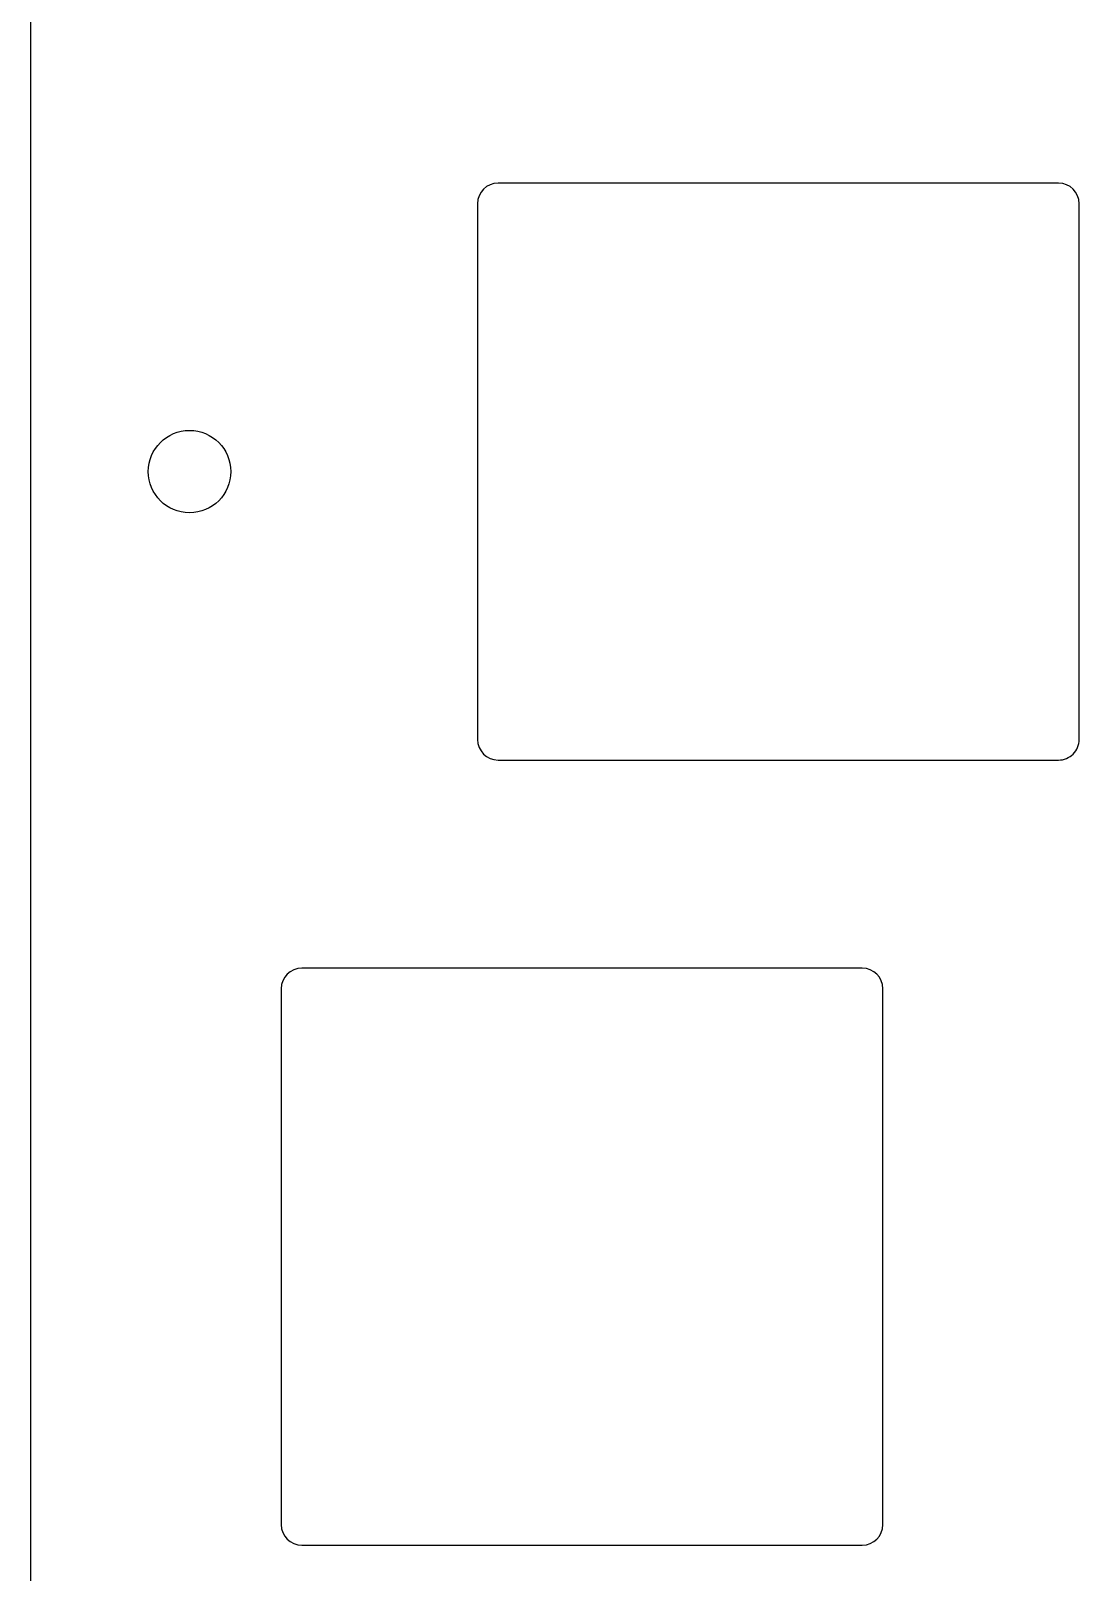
# Model space of a CAD drawing. Header units: millimetres. Extents: x -11 to 340, y -118 to 18.
# Drawn here: x -10.99 to 14.44, y -88.62 to -51.22 of the extents above; entities that cross this region are included whole.
import ezdxf

# ---------------------------------------------------------------- set-up
doc = ezdxf.new("R2010")
doc.units = ezdxf.units.MM
doc.header["$MEASUREMENT"] = 0
doc.layers.get('0').update_dxf_attribs({"linetype": 'CONTINUOUS'})
doc.layers.add('BLACK', color=7, linetype='CONTINUOUS')

msp = doc.modelspace()

# ---------------------------------------------------------------- linework, layer by layer
msp.add_lwpolyline([(-4.91875, -74.4625), (-4.91875, -87.4625, 0.414212391), (-4.41875, -87.9625), (9.18125, -87.9625, 0.414213562), (9.68125, -87.4625), (9.68125, -74.4625, 0.414213562), (9.18125, -73.9625), (-4.41875, -73.9625, 0.414212391)], format="xyb", close=True)
at = {"layer": 'BLACK', "linetype": 'Continuous'}
for p, q in [((-10.995, -109.9925), (-10.995, -45.435)), ((13.94375, -54.912499), (0.34375, -54.912499)), ((-0.15625, -55.4125), (-0.15625, -68.412499)), ((14.44375, -68.412499), (14.44375, -55.412499)), ((0.343751, -68.912499), (13.94375, -68.912499))]:
    msp.add_line(p, q, dxfattribs=at)
at = {"layer": 'BLACK'}
msp.add_circle((-7.14375, -61.9125), 1, dxfattribs=at)
for centre, radius, start, end in [((0.343751, -55.4125), 0.500001, 90.0001146, 180), ((13.94375, -55.4125), 0.500001, 0.0001146, 90), ((0.343751, -68.412498), 0.500001, 180.0001146, 270), ((13.94375, -68.4125), 0.5, 270, 0.0001146)]:
    msp.add_arc(centre, radius, start, end, dxfattribs=at)

doc.saveas('drawing.dxf')
